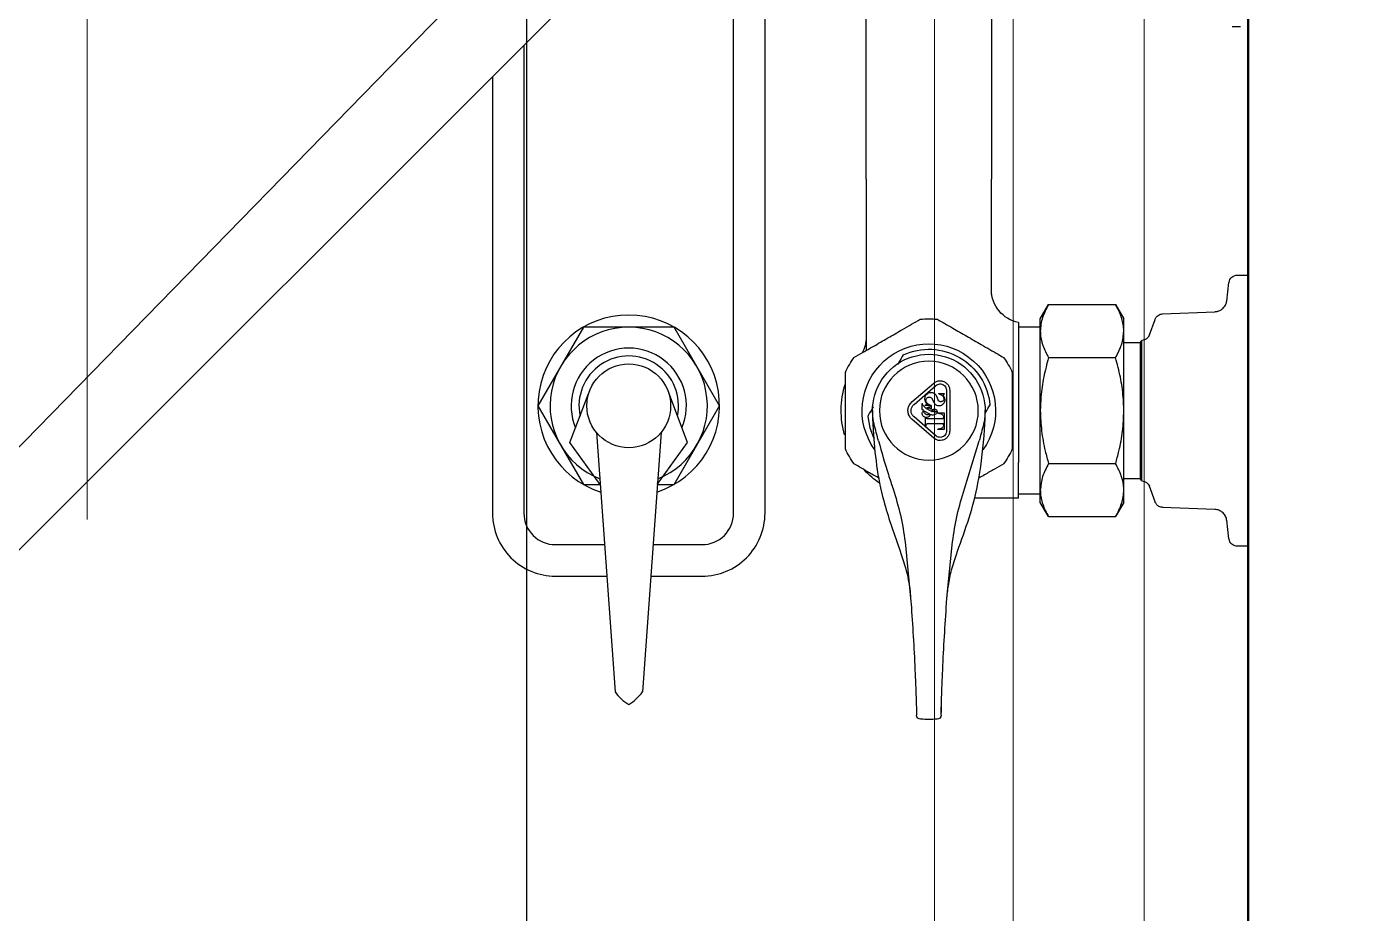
# Model space of a CAD drawing. Header units: millimetres. Extents: x 12325263 to 13848842, y -1463133 to 573208.
# Drawn here: x 12586363.9 to 12586620.4, y -824232 to -824062.9 of the extents above; entities that cross this region are included whole.
import ezdxf
from ezdxf.xclip import XClip

# ---------------------------------------------------------------- set-up
doc = ezdxf.new("R2010")
doc.units = ezdxf.units.MM
doc.header["$LTSCALE"] = 1000
doc.header["$XCLIPFRAME"] = 0
for name, color, linetype in [('A-WALL', 5, 'Continuous'), ('fur202301', 252, 'Continuous'), ('WALL', 5, 'Continuous'), ('WALL-SHATCH', 8, 'Continuous'), ('建筑-楼板开洞', 251, 'Continuous')]:
    doc.layers.add(name, color=color, linetype=linetype)

# ---------------------------------------------------------------- blocks, each defined once
blk = doc.blocks.new('adgshg13-A$C7F010FC0')
at = {"layer": 'WALL-SHATCH'}
h = blk.add_hatch(color=256, dxfattribs=at)
h.dxf.hatch_style = 1
h.paths.add_polyline_path([(-60384.17, -16880.9), (-763.16, 197.48), (12587.62, -13153.3), (12587.62, -157996.02), (-162964.85, -188820.43), (-171262.38, -180522.9), (-171262.38, -31310.9), (-150707.19, -10755.71), (-131860.08, -7980.9), (-99162.38, -7980.9), (-99162.38, -4980.9), (-76620.43, -4980.9), (-70107.65, -16880.9)], flags=16)
h.paths.add_polyline_path([(-60091.23, -16380.9), (-646.88, 646.88), (12987.62, -12987.62), (12987.62, -158331.9), (-163100.58, -189250.38), (-171662.38, -180688.59), (-171662.38, -31145.21), (-150777.9, -10260.73), (-131896.69, -7480.9), (-99562.38, -7480.9), (-99562.38, -4580.9), (-76365.55, -4580.9), (-69907.51, -16380.9)])
blk = doc.blocks.new('A$C4C7A72D3')
at = {"layer": 'WALL', "color": 1}
blk.add_blockref('adgshg13-A$C7F010FC0', (210433.01, 205503.57), dxfattribs=at)
blk = doc.blocks.new('asdgag02C')
at = {"layer": 'fur202301'}
for p, q in [((-115, 5.45), (-107, 11.21)), ((-107, 11.21), (-97.55, 7.62)), ((107, 11.21), (97.55, 7.62)), ((115, 5.45), (107, 11.21)), ((-105.1, 6.17), (-154.58, 2.61)), ((153.26, -142.08), (4.75, 6.44)), ((105.1, 6.17), (154.58, 2.61)), ((-105.1, -6.17), (-154.58, -2.61)), ((144.03, -151.64), (-6.27, -4.97)), ((105.1, -6.17), (154.58, -2.61)), ((-115, -5.45), (-107, -11.21)), ((-107, -11.21), (-97.55, -7.62)), ((107, -11.21), (97.55, -7.62)), ((115, -5.45), (107, -11.21))]:
    blk.add_line(p, q, dxfattribs=at)
for points in [[(132.5, 4.2), (132.5, 14, 0.414214), (120.5, 26), (-120.5, 26, 0.414214), (-132.5, 14), (-132.5, 4.2)], [(126.5, 4.63), (126.5, 14, 0.414214), (120.5, 20), (-120.5, 20, 0.414214), (-126.5, 14), (-126.5, 4.63)], [(-132.5, -4.2), (-132.5, -14, 0.414214), (-120.5, -26), (15.28, -26)], [(-126.5, -4.63), (-126.5, -14, 0.414214), (-120.5, -20), (9.13, -20)], [(31.19, -20), (120.5, -20, 0.414214), (126.5, -14), (126.5, -4.63)], [(37.19, -26), (120.5, -26, 0.414214), (132.5, -14), (132.5, -4.2)]]:
    blk.add_lwpolyline(points, format="xyb", dxfattribs=at)
for points in [[(-115, 5.45), (-115, 8.66), (-100, 17.32), (-85, 8.66), (-85, -8.66), (-100, -17.32), (-115, -8.66), (-115, -5.45)], [(15, -3.81), (15, 8.66), (0, 17.32), (-15, 8.66), (-15, -8.66), (0, -17.32), (4.01, -15)], [(115, 5.45), (115, 8.66), (100, 17.32), (85, 8.66), (85, -8.66), (100, -17.32), (115, -8.66), (115, -5.45)]]:
    blk.add_lwpolyline(points, dxfattribs=at)
for centre in [(-100, 0), (100, 0)]:
    blk.add_circle(centre, 8, dxfattribs=at)
for centre, radius, start, end in [((-100, 0), 17.32, 197.9873, 162.0127), ((0, 0), 17.32, 342.1747, 288.4307), ((100, 0), 17.32, 17.9873, 342.0127), ((-100, 0), 15, 201.6352, 158.3648), ((0, 0), 15, 346.8271, 283.7584), ((100, 0), 15, 21.6352, 338.3648), ((-100, 0), 11, 247.3798, 112.6202), ((0, 0), 11, 0.9822, 269.5265), ((100, 0), 11, 67.3798, 292.6202), ((-100, 0), 9.5, 258.0456, 101.9544), ((0, 0), 9.5, 11.3739, 259.0473), ((0, 0), 8, 36.4147, 232.9591), ((100, 0), 9.5, 78.0456, 281.9544), ((-150.23, -3.85), 7.79, 123.9817, 150.4041), ((150.23, -3.85), 7.79, 29.5959, 56.0183), ((-150.23, 3.85), 7.79, 209.5959, 236.0183), ((150.23, 3.85), 7.79, 303.9817, 330.4041), ((148.65, -146.86), 12, 169.3341, 101.3715), ((148.65, -146.86), 6.65, 226.0134, 46.0134)]:
    blk.add_arc(centre, radius, start, end, dxfattribs=at)
blk = doc.blocks.new('asdgag2019060117474293881')
at = {"lineweight": 9}
blk.add_line((0, -20), (1800, -20), dxfattribs=at)
at = {"lineweight": 0}
for p, q in [((21, -45), (1779, -45)), ((36, -60), (1764, -60))]:
    blk.add_line(p, q, dxfattribs=at)
at = {"color": 1, "lineweight": 9}
blk.add_line((214.51, -221.7), (470.21, -221.7), dxfattribs=at)
blk.add_lwpolyline([(0, -760), (1800, -760), (1800, 0), (0, 0)], close=True)
blk.add_lwpolyline([(91, -137.84), (606, -137.84, -0.414214), (626, -157.84), (626, -672.84, -0.414214), (606, -692.84), (91, -692.84, -0.414214), (71, -672.84), (71, -157.84, -0.414214)], format="xyb", close=True)
blk.add_blockref('asdgag02C', (348.5, -118.34))
blk = doc.blocks.new('asdgag2019070515155847995')
for p, q in [((33.06, 0), (58.91, 0)), ((33.06, 0), (33.06, -2.24)), ((58.91, 0), (84.77, 0)), ((84.77, -2.24), (84.77, 0)), ((132.15, -1.59), (132.15, -3.18)), ((34.44, -3.81), (38.04, -4.25)), ((79.79, -4.25), (83.38, -3.81)), ((40.05, -6.51), (40.45, -16.49)), ((77.37, -16.49), (77.77, -6.51)), ((41.5, -17.91), (44.47, -19)), ((73.35, -19), (76.33, -17.91)), ((45.51, -20.43), (45.51, -20.46)), ((45.51, -20.46), (58.91, -20.46)), ((45.51, -20.46), (45.92, -20.7)), ((58.91, -20.46), (72.31, -20.46)), ((71.91, -20.7), (72.31, -20.46)), ((72.31, -20.46), (72.31, -20.43)), ((45.92, -20.7), (58.91, -20.7)), ((45.92, -20.7), (45.92, -23.88)), ((58.91, -20.7), (71.91, -20.7)), ((71.91, -23.88), (71.91, -20.7)), ((41.4, -23.88), (38.69, -25.45)), ((38.69, -38.24), (38.69, -25.45)), ((41.4, -23.88), (43.75, -23.88)), ((43.75, -23.88), (58.91, -23.88)), ((48.8, -38.24), (48.8, -25.45)), ((58.91, -23.88), (74.08, -23.88)), ((69.03, -38.24), (69.03, -25.45)), ((74.08, -23.88), (76.43, -23.88)), ((79.14, -25.45), (76.43, -23.88)), ((79.14, -38.24), (79.14, -25.45)), ((38.69, -38.24), (41.4, -39.81)), ((76.43, -39.81), (79.14, -38.24)), ((41.4, -39.81), (43.75, -39.81)), ((42.96, -39.81), (42.96, -43.97)), ((43.75, -39.81), (58.91, -39.81)), ((58.91, -39.81), (74.08, -39.81)), ((74.08, -39.81), (76.43, -39.81)), ((74.88, -43.97), (74.88, -39.81)), ((42.19, -43.97), (49.03, -43.97)), ((42.19, -43.97), (42.19, -52.44)), ((67.77, -43.97), (67.32, -43.97)), ((75.74, -43.97), (75.06, -43.97)), ((81.07, -49.14), (80.86, -49.15)), ((81.07, -49.14), (103.1, -49.14)), ((145.81, -49.14), (103.1, -49.14)), ((28.92, -56.66), (32.84, -55.36)), ((2.3, -58.7), (1.33, -58.73)), ((21.36, -57.75), (23.14, -57.62)), ((23.14, -57.62), (33.86, -56.56)), ((23.14, -64.55), (21.36, -64.42)), ((33.86, -65.6), (23.14, -64.55)), ((32.84, -66.8), (28.92, -65.51)), ((103.1, -73.02), (70.91, -73.02)), ((103.1, -73.02), (141.67, -73.02))]:
    blk.add_line(p, q)
at = {"color": 1}
for p, q in [((55.27, -50.43), (56.25, -50.38)), ((43.99, -54.25), (53.14, -51.47)), ((62.77, -57.1), (55.05, -57.1)), ((62.77, -57.7), (55.05, -57.7)), ((55.31, -58.14), (55.31, -59.34)), ((58.5, -58.14), (55.31, -58.14)), ((55.51, -58.73), (55.36, -59.34)), ((56.2, -58.27), (56.4, -58.27)), ((56.4, -58.27), (56.4, -61.39)), ((57.4, -58.27), (57.61, -58.27)), ((57.4, -61.39), (57.4, -58.27)), ((58.44, -59.34), (58.29, -58.73)), ((58.5, -59.34), (58.5, -58.14)), ((61.76, -58.27), (61.83, -58.3)), ((62.11, -59.18), (61.95, -58.75)), ((62.17, -58.14), (62.04, -58.14)), ((62.17, -59.18), (62.17, -58.14)), ((53.66, -60.14), (57.26, -64.31)), ((54.12, -59.75), (57.72, -63.91)), ((55.31, -59.34), (55.36, -59.34)), ((58.21, -60.89), (58.8, -61.94)), ((58.44, -59.34), (58.5, -59.34)), ((58.6, -59.96), (58.74, -60.5)), ((58.77, -60.58), (59.25, -61.48)), ((59.91, -60.66), (59.21, -60.66)), ((59.37, -61.64), (59.73, -60.85)), ((59.82, -60.79), (59.88, -60.79)), ((59.88, -60.79), (59.88, -61.75)), ((60.11, -63.91), (63.71, -59.75)), ((60.37, -61.61), (60.18, -61.54)), ((61.12, -60.42), (60.42, -60.08)), ((60.57, -64.31), (64.17, -60.14)), ((60.95, -59.33), (61.59, -59.58)), ((62.11, -59.18), (62.17, -59.18)), ((55.97, -61.67), (55.97, -61.74)), ((56.12, -61.67), (55.97, -61.67)), ((55.97, -61.74), (57.61, -61.74)), ((58.92, -62.08), (59.15, -62.33)), ((59.15, -62.33), (60.29, -62.33)), ((59.37, -61.64), (59.91, -62.16)), ((59.88, -61.75), (59.94, -61.75)), ((59.97, -61.64), (59.94, -61.75)), ((60.29, -62.33), (60.29, -62.29)), ((56.25, -71.78), (55.27, -71.73))]:
    blk.add_line(p, q, dxfattribs=at)
at = {"color": 1, "flags": 128}
blk.add_lwpolyline([(57.81, -72.75), (55.62, -72.33), (53.76, -71.61)], dxfattribs=at)
at = {"flags": 128}
blk.add_lwpolyline([(70.91, -73.02), (70.45, -73.04), (70.32, -73.05)], dxfattribs=at)
at = {"color": 1}
blk.add_circle((58.91, -61.08), 9.43, dxfattribs=at)
for centre, radius, start, end in [((34.63, -2.24), 1.58, 180, 263), ((83.19, -2.24), 1.58, 277, 0), ((43.93, -20.48), 1.58, 2, 70), ((73.89, -20.48), 1.58, 110, 178), ((58.91, -61.08), 17.51, 114.62, 125.38), ((58.91, -61.08), 17.51, 54.62, 65.38), ((82, -42.77), 6.37, 190.8069, 270), ((0.82, -59.54), 0.796, 91.4923, 178.4809), ((58.91, -61.08), 58.91, 178.4791, 179.9963), ((58.91, -61.08), 58.91, 179.9963, 181.5198), ((58.91, -61.08), 17.51, 354.62, 5.38), ((0.82, -62.62), 0.796, 181.5191, 268.5077), ((58.91, -61.08), 16.72, 214.1876, 227.176), ((72.98, -79.39), 6.37, 90, 119.8397), ((58.91, -61.08), 17.51, 234.62, 245.38), ((58.91, -61.08), 17.51, 294.62, 305.38), ((58.91, -61.08), 16.72, 253.916, 287.4167)]:
    blk.add_arc(centre, radius, start, end)
for centre, radius, start, end in [((58.91, -61.08), 12.74, 234.0879, 126.0005), ((92.97, -199.05), 152.86, 103.8649, 105.1016), ((58.91, -61.08), 10.75, 256.1351, 103.8649), ((58.91, -61.08), 11.72, 335.3911, 84.6089), ((92.97, 76.89), 152.86, 254.8984, 256.1351)]:
    blk.add_arc(centre, radius, start, end, dxfattribs=at)
for points, knots in [([(38.04, -4.26), (38.13, -4.27), (38.36, -4.31), (38.84, -4.5), (39.4, -4.89), (39.84, -5.54), (40.06, -6.1), (40.03, -6.43), (40.02, -6.51)], [0, 0, 0, 0, 0.083151, 0.212895, 0.472964, 0.694653, 0.932442, 1, 1, 1, 1]), ([(77.82, -6.51), (77.81, -6.36), (77.81, -5.97), (78.06, -5.42), (78.42, -4.94), (78.81, -4.62), (79.17, -4.42), (79.47, -4.32), (79.67, -4.27), (79.77, -4.26), (79.79, -4.25)], [0, 0, 0, 0, 0.141128, 0.354771, 0.534042, 0.68655, 0.812978, 0.911827, 0.98097, 1, 1, 1, 1]), ([(40.47, -16.49), (40.48, -16.59), (40.48, -16.83), (40.62, -17.16), (40.81, -17.45), (41.02, -17.65), (41.21, -17.78), (41.36, -17.86), (41.45, -17.9), (41.49, -17.91), (41.5, -17.91)], [0, 0, 0, 0, 0.156525, 0.377582, 0.564507, 0.719822, 0.842423, 0.929973, 0.981893, 1, 1, 1, 1]), ([(41.5, -17.91), (41.5, -17.91), (41.48, -17.91), (41.53, -17.92), (41.58, -17.94), (41.6, -17.95)], [0, 0, 0, 0, 0.1043126, 0.7025435, 1, 1, 1, 1]), ([(76.33, -17.91), (76.33, -17.91), (76.35, -17.91), (76.43, -17.88), (76.57, -17.81), (76.82, -17.65), (77.1, -17.36), (77.32, -16.94), (77.35, -16.64), (77.36, -16.49)], [0, 0, 0, 0, 0.00136, 0.035544, 0.138531, 0.250515, 0.51724, 0.770449, 1, 1, 1, 1]), ([(38.69, -25.45), (39.1, -25.22), (39.91, -24.78), (41.17, -24.28), (42.45, -23.95), (43.31, -23.91), (43.75, -23.88)], [0, 0, 0, 0, 0.247269, 0.495363, 0.746874, 1, 1, 1, 1]), ([(43.75, -23.88), (43.86, -23.89), (44.77, -23.9), (46.48, -24.24), (48.02, -25.04), (48.8, -25.45)], [0, 0, 0, 0, 0.070107, 0.530793, 1, 1, 1, 1]), ([(48.8, -25.45), (49.6, -25.23), (51.64, -24.67), (55.02, -24.03), (57.61, -23.93), (58.91, -23.88)], [0, 0, 0, 0, 0.24268, 0.618986, 1, 1, 1, 1]), ([(58.91, -23.88), (59.79, -23.91), (61.94, -23.96), (65.33, -24.47), (67.79, -25.12), (69.03, -25.45)], [0, 0, 0, 0, 0.256847, 0.626489, 1, 1, 1, 1]), ([(69.03, -25.45), (69.85, -25.01), (71.5, -24.13), (73.22, -23.97), (74.08, -23.88)], [0, 0, 0, 0, 0.495458, 1, 1, 1, 1]), ([(74.08, -23.88), (74.2, -23.89), (74.71, -23.89), (75.62, -24.01), (76.8, -24.33), (77.98, -24.81), (78.75, -25.24), (79.14, -25.45)], [0, 0, 0, 0, 0.070072, 0.299825, 0.53084, 0.76503, 1, 1, 1, 1]), ([(43.75, -39.81), (43.63, -39.8), (43.11, -39.8), (42.2, -39.68), (41.03, -39.36), (39.85, -38.88), (39.08, -38.45), (38.69, -38.24)], [0, 0, 0, 0, 0.070072, 0.299825, 0.53084, 0.76503, 1, 1, 1, 1]), ([(48.8, -38.24), (47.98, -38.68), (46.32, -39.56), (44.61, -39.72), (43.75, -39.81)], [0, 0, 0, 0, 0.495458, 1, 1, 1, 1]), ([(58.91, -39.81), (57.63, -39.76), (55.03, -39.66), (51.66, -39.02), (49.6, -38.46), (48.8, -38.24)], [0, 0, 0, 0, 0.376015, 0.757321, 1, 1, 1, 1]), ([(69.03, -38.24), (67.8, -38.57), (65.34, -39.22), (61.95, -39.73), (59.79, -39.78), (58.91, -39.81)], [0, 0, 0, 0, 0.369947, 0.743153, 1, 1, 1, 1]), ([(74.08, -39.81), (73.96, -39.8), (73.05, -39.79), (71.34, -39.45), (69.8, -38.65), (69.03, -38.24)], [0, 0, 0, 0, 0.0701066, 0.530793, 1, 1, 1, 1]), ([(79.14, -38.24), (78.73, -38.47), (77.91, -38.91), (76.66, -39.41), (75.38, -39.74), (74.51, -39.78), (74.08, -39.81)], [0, 0, 0, 0, 0.2472686, 0.4953626, 0.746874, 1, 1, 1, 1]), ([(67.32, -43.97), (66.63, -43.97), (65.93, -43.97), (64.86, -43.97), (64.5, -43.97), (63.77, -43.97), (63.39, -43.97), (62.62, -43.97), (62.23, -43.97), (61.43, -43.97), (61.01, -43.97), (60.15, -43.97), (59.72, -43.97), (58.85, -43.97), (58.4, -43.97), (57.53, -43.97), (57.1, -43.97), (56.48, -43.97), (56.27, -43.97), (55.86, -43.97), (55.66, -43.97), (54.68, -43.97), (53.95, -43.97), (52.51, -43.97), (51.82, -43.97), (50.43, -43.97), (49.73, -43.97), (49.03, -43.97)], [0, 0, 0, 0, 0.125, 0.125, 0.1875, 0.1875, 0.25, 0.25, 0.3125, 0.3125, 0.375, 0.375, 0.4375, 0.4375, 0.5, 0.5, 0.5625, 0.5625, 0.59375, 0.59375, 0.625, 0.625, 0.75, 0.75, 0.875, 0.875, 1, 1, 1, 1]), ([(66.21, -45.16), (65.55, -45.16), (64.22, -45.16), (61.75, -45.16), (58.75, -45.16), (55.84, -45.16), (53.49, -45.16), (52.24, -45.16), (51.62, -45.16)], [0, 0, 0, 0, 0.15048, 0.304141, 0.509811, 0.715799, 0.856335, 1, 1, 1, 1]), ([(75.06, -43.97), (74.77, -43.97), (74.39, -43.97), (73.68, -43.97), (73.43, -43.97), (72.88, -43.97), (72.58, -43.97), (71.64, -43.97), (70.95, -43.97), (69.45, -43.97), (68.64, -43.97), (67.77, -43.97)], [0, 0, 0, 0, 0.25, 0.25, 0.375, 0.375, 0.5, 0.5, 0.75, 0.75, 1, 1, 1, 1]), ([(48.77, -46.8), (48.44, -47.38), (47.77, -48.53), (46.85, -50.13), (46.25, -51.18), (46.04, -51.53)], [0, 0, 0, 0, 0.3979762, 0.7948392, 1, 1, 1, 1]), ([(76.35, -59.44), (75.8, -58.49), (74.81, -56.77), (73.12, -53.84), (71.7, -51.38), (70.56, -49.41), (69.74, -47.99), (69.26, -47.16), (69.05, -46.8)], [0, 0, 0, 0, 0.246635, 0.448249, 0.650071, 0.777367, 0.904932, 1, 1, 1, 1]), ([(33.86, -56.56), (35.57, -56.31), (39, -55.8), (42.32, -54.77), (43.99, -54.25)], [0, 0, 0, 0, 0.497176, 1, 1, 1, 1]), ([(0.8, -58.75), (0.83, -58.74), (0.9, -58.74), (1.46, -58.73), (2.16, -58.71), (2.7, -58.69), (2.91, -58.69)], [0, 0, 0, 0, 0.2752431, 0.5503817, 0.8255188, 1, 1, 1, 1]), ([(2.91, -58.69), (3.83, -58.66), (5.71, -58.6), (7.68, -58.51), (8.68, -58.47)], [0, 0, 0, 0, 0.4921866, 1, 1, 1, 1]), ([(8.68, -58.47), (10.8, -58.37), (15.05, -58.17), (19.25, -57.89), (21.36, -57.75)], [0, 0, 0, 0, 0.498676, 1, 1, 1, 1]), ([(23.14, -57.62), (23.15, -57.62), (24.06, -57.55), (26, -57.33), (27.91, -56.89), (28.92, -56.66)], [0, 0, 0, 0, 0.006633, 0.472675, 1, 1, 1, 1]), ([(2.91, -63.48), (2.58, -63.47), (1.93, -63.45), (1.22, -63.43), (0.85, -63.42), (0.81, -63.42), (0.8, -63.42)], [0, 0, 0, 0, 0.275594, 0.5513563, 0.8269396, 1, 1, 1, 1]), ([(8.68, -63.69), (7.71, -63.65), (5.75, -63.57), (3.86, -63.51), (2.91, -63.48)], [0, 0, 0, 0, 0.492197, 1, 1, 1, 1]), ([(21.36, -64.42), (19.26, -64.27), (15.06, -63.99), (10.81, -63.79), (8.68, -63.69)], [0, 0, 0, 0, 0.498686, 1, 1, 1, 1]), ([(69.05, -75.36), (69.39, -74.79), (70.05, -73.63), (71.29, -71.49), (72.78, -68.9), (74.24, -66.38), (75.42, -64.34), (76.04, -63.26), (76.35, -62.72)], [0, 0, 0, 0, 0.152285, 0.304144, 0.509813, 0.7158, 0.857744, 1, 1, 1, 1]), ([(28.92, -65.51), (28.15, -65.33), (26.25, -64.87), (24.31, -64.63), (23.15, -64.55), (23.14, -64.55)], [0, 0, 0, 0, 0.401089, 0.993367, 1, 1, 1, 1]), ([(43.99, -67.91), (42.34, -67.4), (39.02, -66.37), (35.59, -65.86), (33.86, -65.6)], [0, 0, 0, 0, 0.497189, 1, 1, 1, 1]), ([(69.57, -65.96), (69.12, -66.22), (68.52, -66.57), (67.82, -66.97), (67.65, -67.07)], [0, 0, 0, 0, 0.755546, 1, 1, 1, 1]), ([(45.99, -70.55), (46.36, -71.19), (47.37, -72.94), (48.23, -74.42), (48.77, -75.36)], [0, 0, 0, 0, 0.364785, 1, 1, 1, 1]), ([(51.62, -77), (52.27, -77), (53.61, -77), (56.08, -77), (59.07, -77), (61.98, -77), (64.34, -77), (65.58, -77), (66.21, -77)], [0, 0, 0, 0, 0.15048, 0.304141, 0.509811, 0.715799, 0.856335, 1, 1, 1, 1])]:
    blk.add_open_spline(points, degree=3, knots=knots)
for points, knots in [([(32.84, -55.36), (34.97, -54.58), (39.25, -53.01), (46.74, -51.21), (52.14, -50.71), (55.27, -50.43)], [0, 0, 0, 0, 0.294805, 0.592429, 1, 1, 1, 1]), ([(56.25, -50.38), (56.73, -50.37), (57.63, -50.34), (58.5, -50.33), (58.91, -50.33), (58.91, -50.33)], [0, 0, 0, 0, 0.530761, 0.992016, 1, 1, 1, 1]), ([(58.41, -50.34), (58.47, -50.31), (59.06, -49.97), (59.56, -49.68), (60.01, -49.41)], [0, 0, 0, 0, 0.0927686, 1, 1, 1, 1]), ([(55.05, -57.1), (54.85, -57.12), (54.43, -57.16), (53.88, -57.48), (53.46, -57.95), (53.23, -58.52), (53.19, -59.14), (53.34, -59.71), (53.56, -60.01), (53.66, -60.14)], [0, 0, 0, 0, 0.148198, 0.296511, 0.443171, 0.588196, 0.732938, 0.878843, 1, 1, 1, 1]), ([(55.05, -57.7), (54.91, -57.72), (54.64, -57.75), (54.27, -57.96), (53.98, -58.27), (53.82, -58.66), (53.8, -59.07), (53.9, -59.46), (54.05, -59.66), (54.12, -59.75)], [0, 0, 0, 0, 0.148163, 0.296465, 0.443131, 0.588182, 0.732955, 0.878873, 1, 1, 1, 1]), ([(56.2, -58.27), (56.11, -58.28), (55.95, -58.29), (55.73, -58.42), (55.59, -58.58), (55.53, -58.69), (55.51, -58.73)], [0, 0, 0, 0, 0.282556, 0.565414, 0.84658, 1, 1, 1, 1]), ([(58.29, -58.73), (58.25, -58.66), (58.17, -58.51), (57.97, -58.35), (57.78, -58.28), (57.65, -58.27), (57.61, -58.27)], [0, 0, 0, 0, 0.2841715, 0.5685956, 0.8527177, 1, 1, 1, 1]), ([(60.41, -58.16), (60.31, -58.22), (60.1, -58.35), (59.9, -58.66), (59.8, -59.01), (59.82, -59.37), (59.96, -59.71), (60.18, -59.95), (60.35, -60.05), (60.42, -60.08)], [0, 0, 0, 0, 0.150823, 0.301834, 0.452829, 0.603274, 0.752865, 0.901672, 1, 1, 1, 1]), ([(60.99, -58.05), (60.85, -58.05), (60.66, -58.06), (60.47, -58.14), (60.41, -58.16)], [0, 0, 0, 0, 0.665109, 1, 1, 1, 1]), ([(60.67, -58.53), (60.65, -58.6), (60.6, -58.75), (60.63, -58.93), (60.67, -59.03), (60.68, -59.06)], [0, 0, 0, 0, 0.416941, 0.834382, 1, 1, 1, 1]), ([(61.2, -58.22), (61.15, -58.21), (61.03, -58.21), (60.87, -58.28), (60.74, -58.39), (60.69, -58.49), (60.67, -58.53)], [0, 0, 0, 0, 0.260311, 0.520861, 0.782819, 1, 1, 1, 1]), ([(61.76, -58.27), (61.57, -58.18), (61.32, -58.08), (61.05, -58.05), (60.99, -58.05)], [0, 0, 0, 0, 0.772617, 1, 1, 1, 1]), ([(61.95, -58.75), (61.9, -58.66), (61.79, -58.48), (61.52, -58.29), (61.31, -58.24), (61.2, -58.22)], [0, 0, 0, 0, 0.327787, 0.655803, 1, 1, 1, 1]), ([(61.83, -58.3), (61.84, -58.31), (61.88, -58.32), (61.92, -58.31), (61.96, -58.3), (61.97, -58.29), (61.97, -58.28)], [0, 0, 0, 0, 0.309953, 0.621202, 0.935437, 1, 1, 1, 1]), ([(61.97, -58.28), (61.99, -58.27), (62.02, -58.24), (62.04, -58.19), (62.04, -58.15), (62.04, -58.14)], [0, 0, 0, 0, 0.364739, 0.731072, 1, 1, 1, 1]), ([(64.17, -60.14), (64.29, -59.97), (64.53, -59.63), (64.65, -59.01), (64.56, -58.38), (64.28, -57.82), (63.83, -57.4), (63.31, -57.14), (62.94, -57.11), (62.77, -57.1)], [0, 0, 0, 0, 0.149187, 0.298501, 0.446166, 0.591788, 0.736469, 0.881698, 1, 1, 1, 1]), ([(63.71, -59.75), (63.79, -59.63), (63.95, -59.41), (64.03, -58.98), (63.98, -58.57), (63.79, -58.19), (63.48, -57.9), (63.13, -57.73), (62.89, -57.71), (62.77, -57.7)], [0, 0, 0, 0, 0.149138, 0.298435, 0.446094, 0.591734, 0.736447, 0.881699, 1, 1, 1, 1]), ([(56.12, -61.67), (56.15, -61.67), (56.21, -61.66), (56.3, -61.62), (56.36, -61.54), (56.39, -61.46), (56.4, -61.41), (56.4, -61.39)], [0, 0, 0, 0, 0.215971, 0.432405, 0.648405, 0.863239, 1, 1, 1, 1]), ([(57.4, -61.39), (57.41, -61.42), (57.41, -61.49), (57.46, -61.57), (57.52, -61.63), (57.57, -61.65), (57.59, -61.66)], [0, 0, 0, 0, 0.274072, 0.548719, 0.82341, 1, 1, 1, 1]), ([(58.16, -60.76), (58.07, -60.81), (57.89, -60.9), (57.7, -61.14), (57.59, -61.41), (57.59, -61.58), (57.59, -61.66)], [0, 0, 0, 0, 0.26686, 0.533907, 0.800975, 1, 1, 1, 1]), ([(58.27, -59.73), (58.21, -59.84), (58.09, -60.05), (58.05, -60.42), (58.12, -60.65), (58.16, -60.76)], [0, 0, 0, 0, 0.33285, 0.665925, 1, 1, 1, 1]), ([(58.11, -61.03), (58.1, -61.12), (58.07, -61.31), (58.16, -61.58), (58.33, -61.81), (58.52, -61.94), (58.64, -61.98), (58.68, -62)], [0, 0, 0, 0, 0.226937, 0.454038, 0.681139, 0.908239, 1, 1, 1, 1]), ([(58.21, -60.89), (58.19, -60.9), (58.15, -60.93), (58.12, -60.98), (58.11, -61.02), (58.11, -61.03)], [0, 0, 0, 0, 0.391293, 0.783856, 1, 1, 1, 1]), ([(59.11, -60.35), (59.14, -60.3), (59.2, -60.2), (59.23, -60.02), (59.2, -59.85), (59.11, -59.69), (58.97, -59.58), (58.8, -59.51), (58.63, -59.51), (58.46, -59.56), (58.34, -59.65), (58.29, -59.71), (58.27, -59.73)], [0, 0, 0, 0, 0.105949, 0.212046, 0.3182, 0.42439, 0.530553, 0.636641, 0.742637, 0.848566, 0.95448, 1, 1, 1, 1]), ([(58.62, -59.77), (58.61, -59.81), (58.59, -59.87), (58.6, -59.94), (58.6, -59.96)], [0, 0, 0, 0, 0.635039, 1, 1, 1, 1]), ([(58.77, -59.76), (58.76, -59.75), (58.75, -59.74), (58.73, -59.72), (58.7, -59.72), (58.67, -59.72), (58.65, -59.73), (58.63, -59.75), (58.63, -59.77), (58.62, -59.77)], [0, 0, 0, 0, 0.1485585, 0.2993028, 0.4499084, 0.6003442, 0.7507041, 0.9011148, 1, 1, 1, 1]), ([(58.74, -60.5), (58.76, -60.48), (58.81, -60.45), (58.87, -60.38), (58.88, -60.32), (58.88, -60.29)], [0, 0, 0, 0, 0.330828, 0.662479, 1, 1, 1, 1]), ([(58.88, -60.29), (58.89, -60.19), (58.89, -60.01), (58.81, -59.84), (58.77, -59.76)], [0, 0, 0, 0, 0.524806, 1, 1, 1, 1]), ([(58.77, -60.58), (58.83, -60.56), (58.97, -60.51), (59.06, -60.4), (59.11, -60.35)], [0, 0, 0, 0, 0.508832, 1, 1, 1, 1]), ([(59.21, -60.66), (59.2, -60.66), (59.2, -60.67), (59.19, -60.69), (59.2, -60.7), (59.2, -60.72), (59.21, -60.72), (59.21, -60.73)], [0, 0, 0, 0, 0.215953, 0.43574, 0.655511, 0.875241, 1, 1, 1, 1]), ([(59.43, -61.03), (59.43, -61), (59.43, -60.94), (59.4, -60.85), (59.33, -60.78), (59.27, -60.74), (59.22, -60.73), (59.21, -60.73)], [0, 0, 0, 0, 0.2244012, 0.449285, 0.674167, 0.8990535, 1, 1, 1, 1]), ([(59.25, -61.48), (59.3, -61.39), (59.39, -61.25), (59.42, -61.09), (59.43, -61.03)], [0, 0, 0, 0, 0.629845, 1, 1, 1, 1]), ([(59.82, -60.79), (59.81, -60.79), (59.79, -60.79), (59.76, -60.81), (59.74, -60.83), (59.74, -60.84), (59.73, -60.85)], [0, 0, 0, 0, 0.284958, 0.571637, 0.85828, 1, 1, 1, 1]), ([(59.91, -60.66), (59.97, -60.84), (60.05, -61.08), (60.2, -61.27), (60.23, -61.31)], [0, 0, 0, 0, 0.803822, 1, 1, 1, 1]), ([(60.18, -61.54), (60.16, -61.54), (60.12, -61.53), (60.06, -61.55), (60.01, -61.58), (59.98, -61.62), (59.97, -61.64)], [0, 0, 0, 0, 0.248062, 0.496964, 0.745626, 1, 1, 1, 1]), ([(60.23, -61.31), (60.3, -61.38), (60.44, -61.52), (60.66, -61.61), (60.8, -61.63), (60.84, -61.63)], [0, 0, 0, 0, 0.415763, 0.831845, 1, 1, 1, 1]), ([(60.68, -59.06), (60.71, -59.11), (60.77, -59.22), (60.88, -59.3), (60.94, -59.33), (60.95, -59.33)], [0, 0, 0, 0, 0.466085, 0.93274, 1, 1, 1, 1]), ([(60.84, -61.63), (60.91, -61.63), (61.04, -61.63), (61.23, -61.54), (61.38, -61.4), (61.48, -61.22), (61.49, -61.09), (61.5, -61.03)], [0, 0, 0, 0, 0.203981, 0.408166, 0.612157, 0.815608, 1, 1, 1, 1]), ([(61.5, -61.03), (61.49, -60.95), (61.47, -60.8), (61.36, -60.6), (61.23, -60.48), (61.14, -60.43), (61.12, -60.42)], [0, 0, 0, 0, 0.301461, 0.603172, 0.905238, 1, 1, 1, 1]), ([(61.41, -61.81), (61.54, -61.78), (61.79, -61.72), (62.1, -61.47), (62.32, -61.14), (62.41, -60.76), (62.38, -60.37), (62.21, -60.02), (61.94, -59.73), (61.71, -59.63), (61.59, -59.58)], [0, 0, 0, 0, 0.126028, 0.252129, 0.377998, 0.503351, 0.628205, 0.752797, 0.877478, 1, 1, 1, 1]), ([(57.61, -61.74), (57.64, -61.82), (57.69, -61.98), (57.86, -62.18), (58.09, -62.3), (58.34, -62.35), (58.6, -62.31), (58.79, -62.2), (58.88, -62.11), (58.92, -62.08)], [0, 0, 0, 0, 0.152682, 0.305487, 0.458277, 0.611087, 0.763952, 0.916882, 1, 1, 1, 1]), ([(57.72, -63.91), (57.85, -64.04), (58.11, -64.28), (58.62, -64.46), (59.16, -64.47), (59.69, -64.3), (59.97, -64.05), (60.11, -63.91)], [0, 0, 0, 0, 0.196489, 0.393088, 0.589383, 0.785495, 1, 1, 1, 1]), ([(58.68, -62), (58.69, -62), (58.71, -62), (58.75, -62), (58.78, -61.98), (58.8, -61.96), (58.8, -61.94), (58.8, -61.94)], [0, 0, 0, 0, 0.2338351, 0.4690243, 0.7042639, 0.939621, 1, 1, 1, 1]), ([(59.91, -62.16), (59.96, -62.2), (60.08, -62.28), (60.21, -62.28), (60.29, -62.29)], [0, 0, 0, 0, 0.4855147, 1, 1, 1, 1]), ([(60.37, -61.61), (60.53, -61.69), (60.87, -61.85), (61.23, -61.82), (61.41, -61.81)], [0, 0, 0, 0, 0.507309, 1, 1, 1, 1]), ([(57.26, -64.31), (57.44, -64.48), (57.8, -64.82), (58.51, -65.07), (59.25, -65.08), (59.99, -64.84), (60.37, -64.49), (60.57, -64.31)], [0, 0, 0, 0, 0.196515, 0.393114, 0.589407, 0.785515, 1, 1, 1, 1]), ([(55.27, -71.73), (52.99, -71.55), (48.42, -71.18), (40.86, -69.66), (35.77, -67.84), (32.84, -66.8)], [0, 0, 0, 0, 0.296803, 0.596484, 1, 1, 1, 1]), ([(53.14, -70.69), (50.99, -70.08), (47.92, -69.22), (44.9, -68.21), (43.99, -67.91)], [0, 0, 0, 0, 0.701725, 1, 1, 1, 1]), ([(58.91, -71.83), (58.91, -71.83), (58.62, -71.83), (57.75, -71.83), (56.85, -71.8), (56.25, -71.78)], [0, 0, 0, 0, 0.0079859, 0.33867, 1, 1, 1, 1]), ([(59.61, -71.71), (59.59, -71.72), (59.04, -72.04), (58.47, -72.37), (57.92, -72.69), (57.81, -72.75)], [0, 0, 0, 0, 0.034304, 0.811863, 1, 1, 1, 1])]:
    blk.add_open_spline(points, degree=3, knots=knots, dxfattribs=at)
blk = doc.blocks.new('sdfgsdffhg')
at = {"layer": 'fur202301', "rotation": 270}
blk.add_blockref('asdgag2019060117474293881', (5513.17, 50370.13, 0), dxfattribs=at)
at = {"layer": 'fur202301', "xscale": -1, "rotation": 270}
blk.add_blockref('asdgag2019070515155847995', (5513.17, 49861.79, 0), dxfattribs=at)

msp = doc.modelspace()

# ---------------------------------------------------------------- block references
ref = msp.add_blockref('A$C4C7A72D3', (12385714.85, -906209.52), dxfattribs=dict(rotation=350.041249254255))
XClip(ref).set_block_clipping_path([(223442.8584877662, 85923.1187333744), (220542.7961432356, 85923.1422391906), (220542.8579492103, 89292.823275506), (211526.9150355905, 89292.8101311298), (210631.4331447985, 94392.8080583527), (206113.3685902953, 94392.8025418455), (206001.4315187763, 95030.3127344656), (204376.2826588508, 94744.9613686837), (203364.4570056833, 100506.9030052917), (197947.3947122637, 99555.7482674252), (192482.3428474721, 130679.4765393781), (190118.7804593667, 130264.4504016289), (191623.4071957469, 121695.6427078634), (177046.6486519482, 119136.2011700841), (175707.6223907359, 126760.8483765714), (173902.988371335, 128026.4039125028), (169528.3854461554, 127258.2903269802), (169070.0967394859, 129868.3614864857), (163308.2517458182, 128856.6693391807), (163766.52659606, 126246.6171700556), (159679.1795131005, 125528.9180921423), (170669.6888374612, 62935.797914044), (167222.1989369914, 62330.4650948944), (167939.7759490944, 58243.6808593175), (171386.9528796654, 58848.2912487988), (172857.0656793863, 50477.0032648193), (165962.5026008021, 49266.4230898353), (168037.7813034765, 37447.1796448426), (140649.9584970828, 32638.2390106404), (115387.9799239188, 28202.5781787895), (95598.7254695911, 140907.4332163476), (226939.476109907, 163968.8668500402), (240128.6952811591, 88852.8973128139)])

# ---------------------------------------------------------------- next in the draw order: hatches: boundary and pattern name
at = {"layer": '建筑-楼板开洞'}
h = msp.add_hatch(dxfattribs=at)
h.set_pattern_fill('DASH', color=256, scale=500)
h.set_pattern_definition([(0, (0, 0), (476.25, 476.25), [476.25, -476.25])])
h.paths.add_polyline_path([(12597696.74, -842386.79), (12590696.81, -842386.9), (12590697.07, -843986.79), (12595796.81, -843986.85), (12595797.07, -849736.85), (12588796.81, -849736.79), (12588796.81, -851936.79), (12564896.81, -851936.79), (12564896.81, -816186.79), (12568846.81, -816186.79), (12568846.81, -816040), (12568846.81, -807536.79), (12574696.83, -807536.8), (12574696.77, -810386.79), (12575896.81, -810386.79), (12579055.23, -810386.78), (12580496.91, -811828.21), (12580696.91, -819086.85), (12595696.92, -819086.72), (12595696.9, -812786.79), (12597696.66, -812786.79)])

# ---------------------------------------------------------------- next in the draw order: block references
msp.add_blockref('sdfgsdffhg', (12581083.9, -874056.8, 0))

# ---------------------------------------------------------------- next in the draw order: linework, layer by layer
at = {"layer": 'A-WALL'}
msp.add_line((12586596.81, -822986.56), (12586596.81, -826186.79), dxfattribs=at)

doc.saveas('drawing.dxf')
